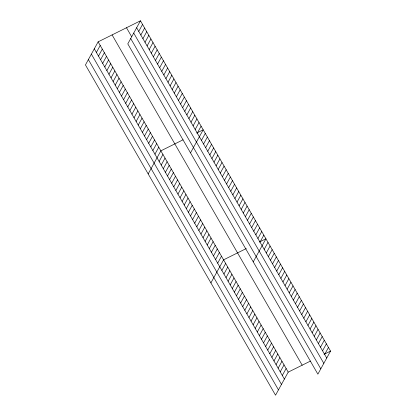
<?xml version="1.0" encoding="UTF-8"?>
<svg xmlns="http://www.w3.org/2000/svg" width="416" height="416" viewBox="0 0 416 416"><rect width="100%" height="100%" fill="white"/><g stroke="black" fill="none" stroke-linecap="round" stroke-linejoin="round"><path stroke-width="0.62" d="M140.462 20.8L127.785 43.867L317.876 374.156L330.554 351.088L140.462 20.8L98.124 41.844L85.446 64.912L275.538 395.2L288.215 372.133L310.414 361.098M96.392 52.432L100.214 45.479M98.488 56.061L102.305 49.114M100.578 59.696L104.4 52.744M102.669 63.331L106.491 56.378M104.759 66.96L108.581 60.013M106.85 70.595L110.672 63.643M108.94 74.23L112.762 67.278M111.03 77.86L114.852 70.912M138.731 31.382L142.553 24.435M113.121 81.494L116.943 74.542M140.826 35.017L144.643 28.064M115.211 85.129L119.033 78.177M142.917 38.652L146.739 31.699M117.307 88.764L121.124 81.812M145.007 42.286L148.829 35.334M119.397 92.394L123.219 85.441M147.098 45.916L150.92 38.964M121.488 96.028L125.31 89.076M149.188 49.551L153.01 42.598M123.578 99.663L127.4 92.711M151.278 53.186L155.1 46.233M125.668 103.293L129.49 96.34M153.369 56.815L157.191 49.863M127.759 106.928L131.581 99.975M155.459 60.45L159.281 53.498M129.849 110.562L133.671 103.61M157.55 64.085L161.372 57.132M131.94 114.192L135.762 107.245M159.645 67.714L163.467 60.767M134.035 117.827L137.852 110.874M161.736 71.349L165.558 64.397M136.126 121.462L139.948 114.509M163.826 74.984L167.648 68.032M138.216 125.091L142.038 118.144M165.916 78.614L169.738 71.666M140.306 128.726L144.128 121.774M168.007 82.248L171.829 75.296M142.397 132.361L146.219 125.408M170.097 85.883L173.919 78.931M144.487 135.99L148.309 129.043M172.188 89.513L176.01 82.566M146.578 139.625L150.4 132.673M174.278 93.148L178.1 86.195M148.668 143.26L152.49 136.308M176.374 96.782L180.19 89.83M150.758 146.895L154.58 139.942M178.464 100.417L182.286 93.465M152.854 150.524L156.676 143.572M180.554 104.047L184.376 97.094M154.944 154.159L158.766 147.207M182.645 107.682L186.467 100.729M148.174 173.909L160.857 150.842L183.05 139.807M184.735 111.316L188.557 104.364M159.125 161.424L162.947 154.471M186.826 114.946L190.648 107.994M161.216 165.058L165.038 158.106M188.916 118.581L192.738 111.628M163.306 168.693L167.128 161.741M191.006 122.216L194.828 115.263M165.396 172.323L169.218 165.376M193.102 125.845L196.919 118.898M167.487 175.958L171.309 169.005M195.192 129.48L199.014 122.528M169.582 179.592L173.399 172.64M197.283 133.115L201.105 126.162M171.673 183.222L175.495 176.275M190.512 152.859L203.195 129.797L196.706 133.021M173.763 186.857L177.585 179.904M201.464 140.379L205.286 133.427M175.854 190.492L179.676 183.539M203.554 144.014L207.376 137.062M177.944 194.121L181.766 187.174M205.644 147.644L209.466 140.696M180.034 197.756L183.856 190.804M207.735 151.278L211.557 144.326M182.125 201.391L185.947 194.438M209.825 154.913L213.647 147.961M184.215 205.02L188.037 198.073M211.921 158.543L215.743 151.596M186.306 208.655L190.128 201.703M214.011 162.178L217.833 155.225M188.401 212.29L192.223 205.338M216.102 165.812L219.924 158.86M190.492 215.925L194.314 208.972M218.192 169.447L222.014 162.495M192.582 219.554L196.404 212.602M220.282 173.077L224.104 166.124M194.672 223.189L198.494 216.237M222.373 176.712L226.195 169.759M196.763 226.824L200.585 219.872M224.463 180.346L228.285 173.394M198.853 230.454L202.675 223.501M226.554 183.976L230.376 177.029M200.944 234.088L204.766 227.136M228.649 187.611L232.466 180.658M203.034 237.723L206.856 230.771M230.74 191.246L234.562 184.293M205.13 241.353L208.946 234.406M232.83 194.875L236.652 187.928M207.22 244.988L211.042 238.035M234.92 198.51L238.742 191.558M209.31 248.622L213.132 241.67M237.011 202.145L240.833 195.192M211.401 252.252L215.223 245.305M239.101 205.774L242.923 198.827M213.491 255.887L217.313 248.934M241.192 209.409L245.014 202.457M215.582 259.522L219.404 252.569M243.282 213.044L247.104 206.092M217.672 263.151L221.494 256.204M245.372 216.674L249.194 209.726M210.907 282.901L223.584 259.834L246.298 248.544M247.468 220.308L251.29 213.356M221.848 270.41L225.67 263.458M249.558 223.943L253.38 216.991M223.933 274.03L227.755 267.082M251.649 227.578L255.471 220.626M226.018 277.654L229.84 270.702M253.739 231.208L257.561 224.255M228.103 281.278L231.925 274.326M255.83 234.842L259.652 227.89M230.188 284.898L234.01 277.95M257.92 238.477L261.742 231.525M232.274 288.522L236.096 281.57M260.01 242.107L263.832 235.154M234.359 292.146L238.181 285.194M253.245 261.856L265.923 238.789L259.438 242.013M236.444 295.766L240.266 288.813M264.186 249.366L268.008 242.414M238.529 299.39L242.351 292.438M266.271 252.985L270.093 246.033M240.614 303.014L244.436 296.062M268.356 256.61L272.178 249.657M242.7 306.634L246.522 299.681M270.442 260.234L274.264 253.282M244.785 310.258L248.607 303.306M272.527 263.853L276.349 256.901M246.87 313.877L250.692 306.93M274.612 267.478L278.434 260.525M248.955 317.502L252.772 310.549M276.697 271.097L280.519 264.15M251.035 321.126L254.857 314.174M278.782 274.721L282.604 267.769M253.12 324.745L256.942 317.798M280.868 278.346L284.69 271.393M255.206 328.37L259.028 321.417M282.953 281.965L286.775 275.018M257.291 331.994L261.113 325.042M285.038 285.589L288.86 278.637M259.376 335.613L263.198 328.661M287.123 289.214L290.945 282.261M261.461 339.238L265.283 332.285M289.208 292.833L293.03 285.88M263.546 342.862L267.368 335.91M291.294 296.457L295.116 289.505M265.632 346.481L269.454 339.529M293.379 300.082L297.196 293.129M267.717 350.106L271.539 343.153M295.459 303.701L299.281 296.748M269.802 353.725L273.624 346.778M297.544 307.325L301.366 300.373M271.887 357.349L275.709 350.397M299.629 310.944L303.451 303.997M273.972 360.974L277.794 354.021M301.714 314.569L305.536 307.616M276.058 364.593L279.88 357.646M303.8 318.193L307.622 311.241M278.143 368.217L281.965 361.265M305.885 321.812L309.707 314.865M280.228 371.842L284.05 364.889M307.97 325.437L311.792 318.484M282.313 375.461L286.13 368.508M310.055 329.061L313.877 322.109M312.14 332.68L315.962 325.728M314.226 336.305L318.048 329.352M316.311 339.929L320.133 332.977M318.396 343.548L322.218 336.596M320.481 347.173L324.303 340.22M322.566 350.792L326.388 343.845M324.652 354.416L328.474 347.464M324.069 354.312L330.554 351.088M136.64 27.752L326.737 358.041M133.718 33.072L323.809 363.355M126.49 27.747L131.57 36.566M130.707 38.548L320.798 368.836M112.096 34.902L302.188 365.191M98.124 41.844L288.215 372.133M94.302 48.797L284.398 379.085M91.38 54.116L281.471 384.405M88.369 59.592L278.46 389.88"/></g></svg>
